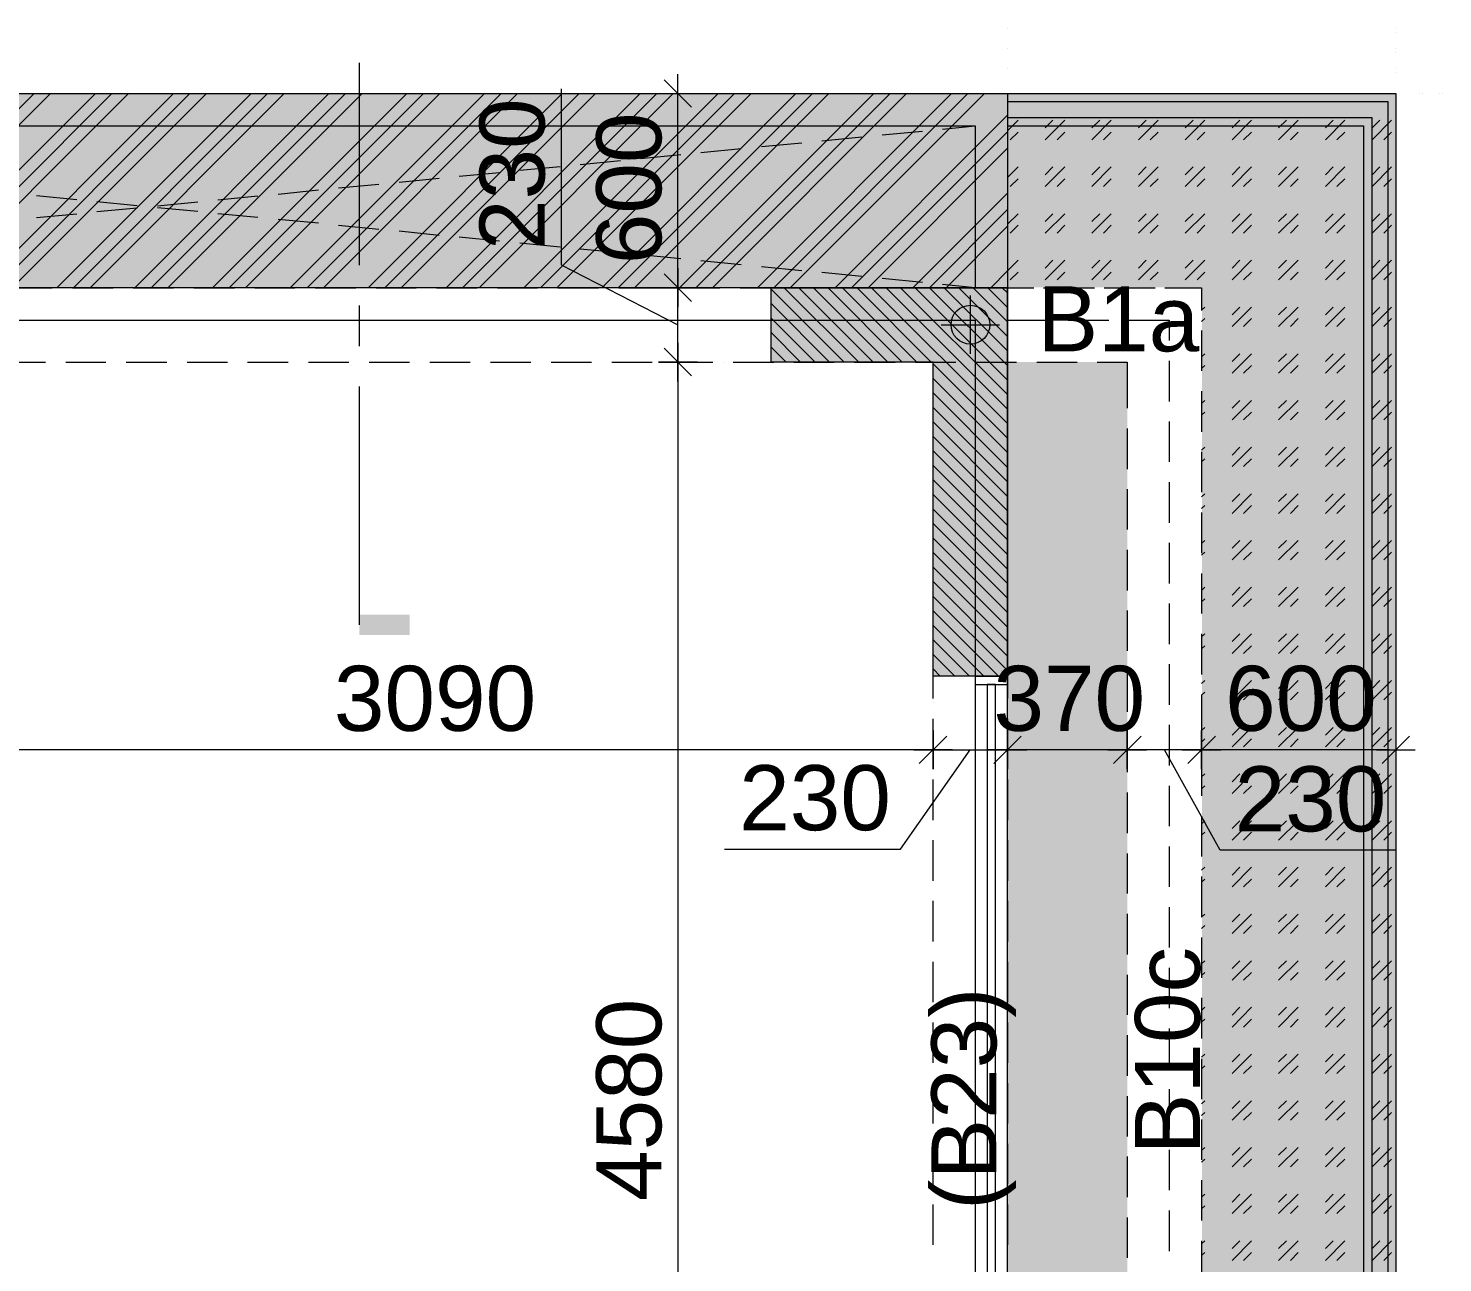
# Model space of a CAD drawing. Header units: millimetres. Extents: x -1303 to 98744, y -1303 to 90097.
# Drawn here: x 70999 to 75368, y 77660 to 81474 of the extents above; entities that cross this region are included whole.
import ezdxf

# ---------------------------------------------------------------- set-up
doc = ezdxf.new("R2010")
doc.units = ezdxf.units.MM
doc.layers.add('PDF_Geometry', color=7, linetype='Continuous')
doc.layers.add('PDF_Text', color=7, linetype='Continuous')
doc.layers.add('PDF_Solid Fills', color=192, linetype='Continuous', true_color=0xc2c0c0c0)
doc.styles.add('PDF ArialMT', font='arial.ttf')

msp = doc.modelspace()

# ---------------------------------------------------------------- hatches: boundary and pattern name
at = {"layer": 'PDF_Solid Fills'}
msp.add_hatch(color=256, dxfattribs=at).paths.add_polyline_path([(73294.27487, 80672.7138), (74024.29631, 80672.7138), (74024.29631, 79472.75), (73794.26737, 79472.75), (73794.26737, 80442.69312), (73294.27487, 80442.69312)])

# ---------------------------------------------------------------- linework, layer by layer
at = {"layer": 'PDF_Geometry', "lineweight": 0}
for points in [[(74023.61861, 81473.56296), (74023.61861, 81473.56296)], [(74023.61861, 81473.56296), (74023.61861, 81473.56296)], [(75223.66506, 81473.56296), (75223.66506, 81473.56296)], [(75223.66506, 81461.7115), (75223.66506, 81461.7115)], [(74023.61861, 81410.93373), (74023.61861, 81410.93373)], [(74023.61861, 81410.93373), (74023.61861, 81410.93373)], [(75223.66506, 81410.93373), (75223.66506, 81410.93373)], [(75223.66506, 81399.09054), (75223.66506, 81399.09054)], [(74023.61861, 81348.31276), (74023.61861, 81348.31276)], [(74023.61861, 81348.31276), (74023.61861, 81348.31276)], [(75223.66506, 81348.31276), (75223.66506, 81348.31276)], [(75223.66506, 81336.46131), (75223.66506, 81336.46131)], [(70365.92452, 80672.11875), (70965.95187, 81272.1461), (71091.20206, 81272.1461)], [(70416.70229, 80672.11875), (71016.72965, 81272.1461)], [(70467.48007, 80672.11875), (71067.50743, 81272.1461)], [(70606.27596, 80672.11875), (71206.29505, 81272.1461)], [(70657.05374, 80672.11875), (71257.07283, 81272.1461)], [(70707.83151, 80672.11875), (71307.8506, 81272.1461)], [(70846.61914, 80672.11875), (71446.64649, 81272.1461)], [(70897.39692, 80672.11875), (71497.42427, 81272.1461)], [(70949.02595, 80672.11875), (71549.04504, 81272.1461)], [(71086.97058, 80672.11875), (71686.98967, 81272.1461)], [(71137.74836, 80672.11875), (71737.76745, 81272.1461)], [(71153.82303, 81272.1461), (71279.08149, 81272.1461)], [(71189.36913, 80672.11875), (71789.39648, 81272.1461)], [(71327.31376, 80672.11875), (71927.34112, 81272.1461)], [(71341.70246, 81272.1461), (71466.10966, 81272.1461)], [(71378.09154, 80672.11875), (71978.11889, 81272.1461)], [(71429.72057, 80672.11875), (72029.73966, 81272.1461)], [(71528.73889, 81272.1461), (71653.98908, 81272.1461)], [(71567.66521, 80672.11875), (72167.69257, 81272.1461)], [(71619.28597, 80672.11875), (72219.31333, 81272.1461)], [(71670.06375, 80672.11875), (72270.09111, 81272.1461)], [(71716.61004, 81272.1461), (71841.01725, 81272.1461)], [(71808.01666, 80672.11875), (72408.03575, 81272.1461)], [(71859.63742, 80672.11875), (72459.66478, 81272.1461)], [(71903.64647, 81272.1461), (72028.89667, 81272.1461)], [(71910.41519, 80672.11875), (72510.44255, 81272.1461)], [(72048.35983, 80672.11875), (72648.38719, 81272.1461)], [(72091.5259, 81272.1461), (72216.77609, 81272.1461)], [(72099.98887, 80672.11875), (72700.00796, 81272.1461)], [(72150.76664, 80672.11875), (72750.78573, 81272.1461)], [(72278.55407, 81272.1461), (72403.80426, 81272.1461)], [(72289.55427, 80672.11875), (72888.73036, 81272.1461)], [(72340.33204, 80672.11875), (72940.3594, 81272.1461)], [(72391.10982, 80672.11875), (72991.13717, 81272.1461)], [(72466.43349, 81272.1461), (72591.68369, 81272.1461)], [(72529.90571, 80672.11875), (73129.9248, 81272.1461)], [(72580.68348, 80672.11875), (73180.70257, 81272.1461)], [(72631.46126, 80672.11875), (73231.48035, 81272.1461)], [(72653.46166, 81272.1461), (72778.71185, 81272.1461)], [(72770.24889, 80672.11875), (73370.27625, 81272.1461)], [(72821.02666, 80672.11875), (73421.05402, 81272.1461)], [(72841.34108, 81272.1461), (72966.59128, 81272.1461)], [(72871.80444, 80672.11875), (73471.8318, 81272.1461)], [(73005.52587, 81272.1461), (73005.52587, 81272.1461)], [(73010.60034, 80672.11875), (73610.62769, 81272.1461)], [(73029.2205, 81272.1461), (73153.62771, 81272.1461)], [(73061.37811, 80672.11875), (73661.40547, 81272.1461)], [(73086.767, 81272.1461), (73086.767, 81272.1461)], [(73112.15589, 80672.11875), (73712.18325, 81272.1461)], [(73149.39623, 81272.1461), (73149.39623, 81272.1461)], [(73212.0172, 81272.1461), (73212.0172, 81272.1461)], [(73216.24868, 81272.1461), (73341.49886, 81272.1461)], [(73250.95178, 80672.11875), (73850.97087, 81272.1461)], [(73294.10958, 81272.1461), (73294.10958, 81272.1461)], [(73301.72956, 80672.11875), (73901.74865, 81272.1461)], [(73352.50733, 80672.11875), (73952.52642, 81272.1461)], [(73404.1281, 81272.1461), (73528.5353, 81272.1461)], [(73591.15626, 81272.1461), (73716.41473, 81272.1461)], [(73779.03569, 81272.1461), (73903.44289, 81272.1461)], [(73966.07212, 81272.1461), (74091.32231, 81272.1461)], [(74023.61861, 81272.1461), (74023.61861, 81272.1461)], [(74023.61861, 81272.1461), (74023.61861, 81272.1461)], [(74153.94328, 81272.1461), (74279.20174, 81272.1461)], [(74340.97971, 81272.1461), (74466.22991, 81272.1461)], [(74528.85914, 81272.1461), (74654.10933, 81272.1461)], [(74716.73029, 81272.1461), (74841.1375, 81272.1461)], [(74903.76672, 81272.1461), (75029.01692, 81272.1461)], [(75091.64615, 81272.1461), (75223.66506, 81272.1461), (75223.66506, 81164.66482)], [(75223.66506, 81272.1461), (75223.66506, 81272.1461)], [(75223.66506, 81272.1461), (75223.66506, 81272.1461)], [(75223.66506, 81272.1461), (75223.66506, 81272.1461)], [(75223.66506, 81272.1461), (75223.66506, 81272.1461)], [(75296.44323, 81272.1461), (75296.44323, 81272.1461)], [(75306.60044, 81272.1461), (75306.60044, 81272.1461)], [(75359.07246, 81272.1461), (75359.07246, 81272.1461)], [(75368.37841, 81272.1461), (75368.37841, 81272.1461)], [(73491.29496, 80672.11875), (74023.61861, 81205.28539)], [(73542.07274, 80672.11875), (74023.61861, 81153.66462)], [(74023.61861, 81157.04485), (74056.61921, 81189.21072)], [(74032.08157, 81129.11873), (74056.61921, 81152.81337)], [(74140.40585, 81129.11873), (74200.48957, 81189.21072)], [(74140.40585, 81165.50781), (74164.10049, 81189.21072)], [(74176.79493, 81129.11873), (74200.48957, 81152.81337)], [(74284.27621, 81129.11873), (74344.35994, 81189.21072)], [(74284.27621, 81165.50781), (74308.82211, 81189.21072)], [(74320.6653, 81129.11873), (74344.35994, 81152.81337)], [(74428.98956, 81129.11873), (74489.08156, 81189.21072)], [(74428.98956, 81165.50781), (74452.69248, 81189.21072)], [(74464.53566, 81129.11873), (74489.08156, 81152.81337)], [(74572.85993, 81129.11873), (74632.95192, 81189.21072)], [(74572.85993, 81165.50781), (74597.40583, 81189.21072)], [(74609.25728, 81129.11873), (74632.95192, 81152.81337)], [(74717.58155, 81129.11873), (74777.66528, 81189.21072)], [(74717.58155, 81165.50781), (74741.27619, 81189.21072)], [(74753.12765, 81129.11873), (74777.66528, 81152.81337)], [(74861.45191, 81129.11873), (74921.53565, 81189.21072)], [(74861.45191, 81165.50781), (74885.98954, 81189.21072)], [(74897.841, 81129.11873), (74921.53565, 81152.81337)], [(75006.16527, 81129.11873), (75066.25727, 81189.21072)], [(75006.16527, 81165.50781), (75029.85991, 81189.21072)], [(75041.71136, 81129.11873), (75066.25727, 81152.81337)], [(75150.03564, 81129.11873), (75210.12763, 81189.21072)], [(75150.03564, 81165.50781), (75174.58153, 81189.21072)], [(75186.42472, 81129.11873), (75210.12763, 81152.81337)], [(73592.85051, 80672.11875), (74023.61861, 81102.88685)], [(75223.66506, 81102.03559), (75223.66506, 80977.63666)], [(74023.61861, 81012.3315), (74056.61921, 81045.34036)], [(74140.40585, 80985.24837), (74200.48957, 81045.34036)], [(74140.40585, 81020.79446), (74164.10049, 81045.34036)], [(74284.27621, 80985.24837), (74344.35994, 81045.34036)], [(74284.27621, 81020.79446), (74308.82211, 81045.34036)], [(74428.98956, 80985.24837), (74489.08156, 81045.34036)], [(74428.98956, 81020.79446), (74452.69248, 81045.34036)], [(74572.85993, 80985.24837), (74632.95192, 81045.34036)], [(74572.85993, 81020.79446), (74597.40583, 81045.34036)], [(74717.58155, 80985.24837), (74777.66528, 81045.34036)], [(74717.58155, 81020.79446), (74741.27619, 81045.34036)], [(74861.45191, 80985.24837), (74921.53565, 81045.34036)], [(74861.45191, 81020.79446), (74885.98954, 81045.34036)], [(75006.16527, 80985.24837), (75066.25727, 81045.34036)], [(75006.16527, 81020.79446), (75029.85991, 81045.34036)], [(75150.03564, 80985.24837), (75210.12763, 81045.34036)], [(75150.03564, 81020.79446), (75174.58153, 81045.34036)], [(74032.08157, 80985.24837), (74056.61921, 81008.943)], [(74176.79493, 80985.24837), (74200.48957, 81008.943)], [(74320.6653, 80985.24837), (74344.35994, 81008.943)], [(74464.53566, 80985.24837), (74489.08156, 81008.943)], [(74609.25728, 80985.24837), (74632.95192, 81008.943)], [(74753.12765, 80985.24837), (74777.66528, 81008.943)], [(74897.841, 80985.24837), (74921.53565, 81008.943)], [(75041.71136, 80985.24837), (75066.25727, 81008.943)], [(75186.42472, 80985.24837), (75210.12763, 81008.943)], [(73731.6464, 80672.11875), (74023.61861, 80964.09096)], [(73782.42418, 80672.11875), (74023.61861, 80913.31318)], [(74023.61861, 80868.46113), (74056.61921, 80900.61874)], [(74140.40585, 80840.535), (74200.48957, 80900.61874)], [(74140.40585, 80876.92409), (74164.10049, 80900.61874)], [(74284.27621, 80840.535), (74344.35994, 80900.61874)], [(74284.27621, 80876.92409), (74308.82211, 80900.61874)], [(74428.98956, 80840.535), (74489.08156, 80900.61874)], [(74428.98956, 80876.92409), (74452.69248, 80900.61874)], [(74572.85993, 80840.535), (74632.95192, 80900.61874)], [(74572.85993, 80876.92409), (74597.40583, 80900.61874)], [(74717.58155, 80840.535), (74777.66528, 80900.61874)], [(74717.58155, 80876.92409), (74741.27619, 80900.61874)], [(74861.45191, 80840.535), (74921.53565, 80900.61874)], [(74861.45191, 80876.92409), (74885.98954, 80900.61874)], [(75006.16527, 80840.535), (75066.25727, 80900.61874)], [(75006.16527, 80876.92409), (75029.85991, 80900.61874)], [(75150.03564, 80840.535), (75210.12763, 80900.61874)], [(75150.03564, 80876.92409), (75174.58153, 80900.61874)], [(75223.66506, 80915.00743), (75223.66506, 80789.75723)], [(73834.04495, 80672.11875), (74023.61861, 80862.53541)], [(74032.08157, 80840.535), (74056.61921, 80865.07264)], [(74176.79493, 80840.535), (74200.48957, 80865.07264)], [(74320.6653, 80840.535), (74344.35994, 80865.07264)], [(74464.53566, 80840.535), (74489.08156, 80865.07264)], [(74609.25728, 80840.535), (74632.95192, 80865.07264)], [(74753.12765, 80840.535), (74777.66528, 80865.07264)], [(74897.841, 80840.535), (74921.53565, 80865.07264)], [(75041.71136, 80840.535), (75066.25727, 80865.07264)], [(75186.42472, 80840.535), (75210.12763, 80865.07264)], [(73971.98958, 80672.11875), (74023.61861, 80723.74778), (74056.61921, 80756.74837)], [(74140.40585, 80696.66464), (74200.48957, 80756.74837)], [(74140.40585, 80732.21074), (74164.10049, 80756.74837)], [(74284.27621, 80696.66464), (74344.35994, 80756.74837)], [(74284.27621, 80732.21074), (74308.82211, 80756.74837)], [(74428.98956, 80696.66464), (74489.08156, 80756.74837)], [(74428.98956, 80732.21074), (74452.69248, 80756.74837)], [(74572.85993, 80696.66464), (74632.95192, 80756.74837)], [(74572.85993, 80732.21074), (74597.40583, 80756.74837)], [(74717.58155, 80696.66464), (74777.66528, 80756.74837)], [(74717.58155, 80732.21074), (74741.27619, 80756.74837)], [(74861.45191, 80696.66464), (74921.53565, 80756.74837)], [(74861.45191, 80732.21074), (74885.98954, 80756.74837)], [(75006.16527, 80696.66464), (75066.25727, 80756.74837)], [(75006.16527, 80732.21074), (75029.85991, 80756.74837)], [(75150.03564, 80696.66464), (75210.12763, 80756.74837)], [(75150.03564, 80732.21074), (75174.58153, 80756.74837)], [(74032.08157, 80696.66464), (74056.61921, 80720.35929)], [(74176.79493, 80696.66464), (74200.48957, 80720.35929)], [(74320.6653, 80696.66464), (74344.35994, 80720.35929)], [(74464.53566, 80696.66464), (74489.08156, 80720.35929)], [(74609.25728, 80696.66464), (74632.95192, 80720.35929)], [(74753.12765, 80696.66464), (74777.66528, 80720.35929)], [(74897.841, 80696.66464), (74921.53565, 80720.35929)], [(75041.71136, 80696.66464), (75066.25727, 80720.35929)], [(75186.42472, 80696.66464), (75210.12763, 80720.35929)], [(75223.66506, 80727.12801), (75223.66506, 80601.87781)], [(73005.52587, 80672.11875), (73005.52587, 80672.11875)], [(73005.52587, 80672.11875), (73005.52587, 80672.11875)], [(73086.767, 80672.11875), (73086.767, 80672.11875)], [(73086.767, 80672.11875), (73086.767, 80672.11875)], [(73149.39623, 80672.11875), (73149.39623, 80672.11875)], [(73149.39623, 80672.11875), (73149.39623, 80672.11875)], [(73212.0172, 80672.11875), (73212.0172, 80672.11875)], [(73212.0172, 80672.11875), (73212.0172, 80672.11875)], [(73294.10958, 80672.11875), (73294.10958, 80672.11875)], [(73294.10958, 80672.11875), (73294.10958, 80672.11875)], [(73294.10958, 80667.88727), (73519.22108, 80441.92451)], [(73333.88716, 80672.11875), (73564.0814, 80441.92451)], [(73378.73921, 80672.11875), (73608.93344, 80441.92451)], [(73424.44252, 80672.11875), (73653.78549, 80441.92451)], [(73469.29456, 80672.11875), (73698.63755, 80441.92451)], [(73514.14661, 80672.11875), (73743.48959, 80441.92451)], [(73558.99866, 80672.11875), (73788.34991, 80441.92451)], [(73603.85071, 80672.11875), (74023.61861, 80252.3591)], [(73648.71103, 80672.11875), (74023.61861, 80297.21115)], [(73693.56307, 80672.11875), (74023.61861, 80342.06321)], [(73738.41512, 80672.11875), (74023.61861, 80386.91525)], [(73783.26717, 80672.11875), (74023.61861, 80431.77557)], [(73828.11922, 80672.11875), (74023.61861, 80476.62761)], [(73872.97954, 80672.11875), (74023.61861, 80521.47966)], [(73917.83158, 80672.11875), (74023.61861, 80566.33172)], [(73962.68363, 80672.11875), (74023.61861, 80611.18376)], [(74007.53568, 80672.11875), (74023.61861, 80656.04408)], [(74022.76736, 80672.11875), (74022.76736, 80672.11875)], [(73294.10958, 80623.03522), (73474.36904, 80441.92451)], [(74623.6377, 80602.7208), (74632.95192, 80612.03501)], [(74717.58155, 80551.94302), (74777.66528, 80612.03501)], [(74717.58155, 80588.34038), (74741.27619, 80612.03501)], [(74861.45191, 80551.94302), (74921.53565, 80612.03501)], [(74861.45191, 80588.34038), (74885.98954, 80612.03501)], [(75006.16527, 80551.94302), (75066.25727, 80612.03501)], [(75006.16527, 80588.34038), (75029.85991, 80612.03501)], [(75150.03564, 80551.94302), (75210.12763, 80612.03501)], [(75150.03564, 80588.34038), (75174.58153, 80612.03501)], [(73294.10958, 80578.18316), (73429.51698, 80441.92451)], [(74623.6377, 80567.18297), (74632.95192, 80576.48892)], [(74753.12765, 80551.94302), (74777.66528, 80576.48892)], [(74897.841, 80551.94302), (74921.53565, 80576.48892)], [(75041.71136, 80551.94302), (75066.25727, 80576.48892)], [(75186.42472, 80551.94302), (75210.12763, 80576.48892)], [(75223.66506, 80540.09983), (75223.66506, 80414.84964)], [(73294.10958, 80533.33112), (73384.66493, 80441.92451)], [(73294.10958, 80488.4708), (73339.81289, 80441.92451)], [(74623.6377, 80458.85043), (74632.95192, 80468.16465)], [(74717.58155, 80408.07266), (74777.66528, 80468.16465)], [(74717.58155, 80443.61876), (74741.27619, 80468.16465)], [(74861.45191, 80408.07266), (74921.53565, 80468.16465)], [(74861.45191, 80443.61876), (74885.98954, 80468.16465)], [(75006.16527, 80408.07266), (75066.25727, 80468.16465)], [(75006.16527, 80443.61876), (75029.85991, 80468.16465)], [(75150.03564, 80408.07266), (75210.12763, 80468.16465)], [(75150.03564, 80443.61876), (75174.58153, 80468.16465)], [(73005.52587, 80441.92451), (73005.52587, 80441.92451)], [(73005.52587, 80441.92451), (73005.52587, 80441.92451)], [(73086.767, 80441.92451), (73086.767, 80441.92451)], [(73086.767, 80441.92451), (73086.767, 80441.92451)], [(73149.39623, 80441.92451), (73149.39623, 80441.92451)], [(73149.39623, 80441.92451), (73149.39623, 80441.92451)], [(73212.0172, 80441.92451), (73212.0172, 80441.92451)], [(73212.0172, 80441.92451), (73212.0172, 80441.92451)], [(73294.10958, 80443.61876), (73294.10958, 80443.61876)], [(73294.10958, 80441.92451), (73294.10958, 80441.92451)], [(73294.10958, 80441.92451), (73294.10958, 80441.92451)], [(73794.26737, 80436.85004), (74023.61861, 80207.50706)], [(74623.6377, 80422.46135), (74632.95192, 80431.77557)], [(74753.12765, 80408.07266), (74777.66528, 80431.77557)], [(74897.841, 80408.07266), (74921.53565, 80431.77557)], [(75041.71136, 80408.07266), (75066.25727, 80431.77557)], [(75186.42472, 80408.07266), (75210.12763, 80431.77557)], [(73794.26737, 80391.99799), (74023.61861, 80162.64674)], [(73794.26737, 80347.14594), (74023.61861, 80116.9517)], [(74623.6377, 80314.13708), (74632.95192, 80323.44303)], [(74717.58155, 80263.3593), (74777.66528, 80323.44303)], [(74717.58155, 80299.74839), (74741.27619, 80323.44303)], [(74861.45191, 80263.3593), (74921.53565, 80323.44303)], [(74861.45191, 80299.74839), (74885.98954, 80323.44303)], [(75006.16527, 80263.3593), (75066.25727, 80323.44303)], [(75006.16527, 80299.74839), (75029.85991, 80323.44303)], [(75150.03564, 80263.3593), (75210.12763, 80323.44303)], [(75150.03564, 80299.74839), (75174.58153, 80323.44303)], [(75223.66506, 80352.22041), (75223.66506, 80226.97021)], [(73794.26737, 80302.28562), (74023.61861, 80072.09966)], [(74623.6377, 80278.59099), (74632.95192, 80287.9052)], [(74753.12765, 80263.3593), (74777.66528, 80287.9052)], [(74897.841, 80263.3593), (74921.53565, 80287.9052)], [(75041.71136, 80263.3593), (75066.25727, 80287.9052)], [(75186.42472, 80263.3593), (75210.12763, 80287.9052)], [(73794.26737, 80257.43358), (74023.61861, 80027.23934)], [(73794.26737, 80212.58153), (74023.61861, 79982.38729)], [(73794.26737, 80167.72948), (74023.61861, 79937.53524)], [(74623.6377, 80170.26671), (74632.95192, 80179.57266)], [(74623.6377, 80133.87763), (74632.95192, 80143.18358)], [(74717.58155, 80119.48894), (74777.66528, 80179.57266)], [(74717.58155, 80155.03503), (74741.27619, 80179.57266)], [(74753.12765, 80119.48894), (74777.66528, 80143.18358)], [(74861.45191, 80119.48894), (74921.53565, 80179.57266)], [(74861.45191, 80155.03503), (74885.98954, 80179.57266)], [(74897.841, 80119.48894), (74921.53565, 80143.18358)], [(75006.16527, 80119.48894), (75066.25727, 80179.57266)], [(75006.16527, 80155.03503), (75029.85991, 80179.57266)], [(75041.71136, 80119.48894), (75066.25727, 80143.18358)], [(75150.03564, 80119.48894), (75210.12763, 80179.57266)], [(75150.03564, 80155.03503), (75174.58153, 80179.57266)], [(75186.42472, 80119.48894), (75210.12763, 80143.18358)], [(75223.66506, 80165.19225), (75223.66506, 80039.93378)], [(73794.26737, 80122.87743), (74023.61861, 79892.68319)], [(73794.26737, 80078.01711), (74023.61861, 79847.83115)], [(73794.26737, 80033.16507), (74023.61861, 79802.97083)], [(74623.6377, 80025.55336), (74632.95192, 80034.85931)], [(74717.58155, 79974.77559), (74777.66528, 80034.85931)], [(74717.58155, 80011.16467), (74741.27619, 80034.85931)], [(74861.45191, 79974.77559), (74921.53565, 80034.85931)], [(74861.45191, 80011.16467), (74885.98954, 80034.85931)], [(75006.16527, 79974.77559), (75066.25727, 80034.85931)], [(75006.16527, 80011.16467), (75029.85991, 80034.85931)], [(75150.03564, 79974.77559), (75210.12763, 80034.85931)], [(75150.03564, 80011.16467), (75174.58153, 80034.85931)], [(73794.26737, 79988.31302), (74023.61861, 79758.11878)], [(74623.6377, 79990.00726), (74632.95192, 79999.31322)], [(74753.12765, 79974.77559), (74777.66528, 79999.31322)], [(74897.841, 79974.77559), (74921.53565, 79999.31322)], [(75041.71136, 79974.77559), (75066.25727, 79999.31322)], [(75186.42472, 79974.77559), (75210.12763, 79999.31322)], [(75223.66506, 79977.31282), (75223.66506, 79852.06263)], [(73794.26737, 79943.46097), (74023.61861, 79713.26673)], [(73794.26737, 79898.60892), (74023.61861, 79668.41468)], [(74623.6377, 79881.683), (74632.95192, 79890.98895)], [(74717.58155, 79830.90522), (74777.66528, 79890.98895)], [(74717.58155, 79867.2943), (74741.27619, 79890.98895)], [(74861.45191, 79830.90522), (74921.53565, 79890.98895)], [(74861.45191, 79867.2943), (74885.98954, 79890.98895)], [(75006.16527, 79830.90522), (75066.25727, 79890.98895)], [(75006.16527, 79867.2943), (75029.85991, 79890.98895)], [(75150.03564, 79830.90522), (75210.12763, 79890.98895)], [(75150.03564, 79867.2943), (75174.58153, 79890.98895)], [(73794.26737, 79853.7486), (74023.61861, 79623.56264)], [(74623.6377, 79845.28564), (74632.95192, 79854.59986)], [(74753.12765, 79830.90522), (74777.66528, 79854.59986)], [(74897.841, 79830.90522), (74921.53565, 79854.59986)], [(75041.71136, 79830.90522), (75066.25727, 79854.59986)], [(75186.42472, 79830.90522), (75210.12763, 79854.59986)], [(73794.26737, 79808.89656), (74023.61861, 79578.70232)], [(73794.26737, 79764.04451), (74023.61861, 79533.85028)], [(75223.66506, 79789.4334), (75223.66506, 79665.0262)], [(73794.26737, 79718.3412), (74023.61861, 79488.99822)], [(74623.6377, 79736.96138), (74632.95192, 79747.11858)], [(74623.6377, 79701.41528), (74632.95192, 79710.72949)], [(74717.58155, 79687.03486), (74777.66528, 79747.11858)], [(74717.58155, 79722.57268), (74741.27619, 79747.11858)], [(74753.12765, 79687.03486), (74777.66528, 79710.72949)], [(74861.45191, 79687.03486), (74921.53565, 79747.11858)], [(74861.45191, 79722.57268), (74885.98954, 79747.11858)], [(74897.841, 79687.03486), (74921.53565, 79710.72949)], [(75006.16527, 79687.03486), (75066.25727, 79747.11858)], [(75006.16527, 79722.57268), (75029.85991, 79747.11858)], [(75041.71136, 79687.03486), (75066.25727, 79710.72949)], [(75150.03564, 79687.03486), (75210.12763, 79747.11858)], [(75150.03564, 79722.57268), (75174.58153, 79747.11858)], [(75186.42472, 79687.03486), (75210.12763, 79710.72949)], [(73794.26737, 79673.48916), (73995.69249, 79472.0723)], [(73794.26737, 79628.63711), (73950.83217, 79472.0723)], [(73794.26737, 79583.78506), (73905.98013, 79472.0723)], [(74623.6377, 79593.09101), (74632.95192, 79602.40523)], [(74717.58155, 79542.31324), (74777.66528, 79602.40523)], [(74717.58155, 79578.70232), (74741.27619, 79602.40523)], [(74861.45191, 79542.31324), (74921.53565, 79602.40523)], [(74861.45191, 79578.70232), (74885.98954, 79602.40523)], [(75006.16527, 79542.31324), (75066.25727, 79602.40523)], [(75006.16527, 79578.70232), (75029.85991, 79602.40523)], [(75150.03564, 79542.31324), (75210.12763, 79602.40523)], [(75150.03564, 79578.70232), (75174.58153, 79602.40523)], [(75223.66506, 79602.40523), (75223.66506, 79477.14677)], [(73794.26737, 79538.93301), (73861.12808, 79472.0723)], [(74623.6377, 79556.70192), (74632.95192, 79566.00787)], [(74753.12765, 79542.31324), (74777.66528, 79566.00787)], [(74897.841, 79542.31324), (74921.53565, 79566.00787)], [(75041.71136, 79542.31324), (75066.25727, 79566.00787)], [(75186.42472, 79542.31324), (75210.12763, 79566.00787)], [(73794.26737, 79494.07269), (73815.42477, 79472.0723)], [(73794.26737, 79472.0723), (73794.26737, 79472.0723)], [(73794.26737, 79472.0723), (73794.26737, 79472.0723)], [(74023.61861, 79472.0723), (74023.61861, 79472.0723)], [(74023.61861, 79472.0723), (74023.61861, 79472.0723)], [(74623.6377, 79472.0723), (74623.6377, 79472.0723)], [(74623.6377, 79472.0723), (74623.6377, 79472.0723)], [(74623.6377, 79449.22065), (74632.95192, 79458.53487)], [(74717.58155, 79398.44287), (74777.66528, 79458.53487)], [(74717.58155, 79433.98897), (74741.27619, 79458.53487)], [(74861.45191, 79398.44287), (74921.53565, 79458.53487)], [(74861.45191, 79433.98897), (74885.98954, 79458.53487)], [(75006.16527, 79398.44287), (75066.25727, 79458.53487)], [(75006.16527, 79433.98897), (75029.85991, 79458.53487)], [(75150.03564, 79398.44287), (75210.12763, 79458.53487)], [(75150.03564, 79433.98897), (75174.58153, 79458.53487)], [(75223.66506, 79472.0723), (75223.66506, 79472.0723)], [(74623.6377, 79412.83156), (74632.95192, 79422.13751)], [(74753.12765, 79398.44287), (74777.66528, 79422.13751)], [(74897.841, 79398.44287), (74921.53565, 79422.13751)], [(75041.71136, 79398.44287), (75066.25727, 79422.13751)], [(75186.42472, 79398.44287), (75210.12763, 79422.13751)], [(75223.66506, 79414.5258), (75223.66506, 79290.1186)], [(73794.26737, 79389.97991), (73794.26737, 79389.97991)], [(73794.26737, 79389.97991), (73794.26737, 79389.97991)], [(74023.61861, 79389.97991), (74023.61861, 79389.97991)], [(74023.61861, 79389.97991), (74023.61861, 79389.97991)], [(74623.6377, 79389.97991), (74623.6377, 79389.97991)], [(74623.6377, 79389.97991), (74623.6377, 79389.97991)], [(75223.66506, 79389.97991), (75223.66506, 79389.97991)], [(73794.26737, 79327.35895), (73794.26737, 79327.35895)], [(73794.26737, 79327.35895), (73794.26737, 79327.35895)], [(74023.61861, 79327.35895), (74023.61861, 79327.35895)], [(74023.61861, 79327.35895), (74023.61861, 79327.35895)], [(74623.6377, 79327.35895), (74623.6377, 79327.35895)], [(74623.6377, 79327.35895), (74623.6377, 79327.35895)], [(74623.6377, 79304.50729), (74632.95192, 79313.81325)], [(74717.58155, 79253.72951), (74777.66528, 79313.81325)], [(74717.58155, 79290.1186), (74741.27619, 79313.81325)], [(74861.45191, 79253.72951), (74921.53565, 79313.81325)], [(74861.45191, 79290.1186), (74885.98954, 79313.81325)], [(75006.16527, 79253.72951), (75066.25727, 79313.81325)], [(75006.16527, 79290.1186), (75029.85991, 79313.81325)], [(75150.03564, 79253.72951), (75210.12763, 79313.81325)], [(75150.03564, 79290.1186), (75174.58153, 79313.81325)], [(75223.66506, 79327.35895), (75223.66506, 79327.35895)], [(74623.6377, 79268.11821), (74632.95192, 79278.26715)], [(74753.12765, 79253.72951), (74777.66528, 79278.26715)], [(74897.841, 79253.72951), (74921.53565, 79278.26715)], [(75041.71136, 79253.72951), (75066.25727, 79278.26715)], [(75186.42472, 79253.72951), (75210.12763, 79278.26715)], [(73794.26737, 79244.41529), (73794.26737, 79244.41529)], [(73794.26737, 79244.41529), (73794.26737, 79244.41529)], [(74023.61861, 79244.41529), (74023.61861, 79244.41529)], [(74023.61861, 79244.41529), (74023.61861, 79244.41529)], [(74393.45174, 79244.41529), (74393.45174, 79244.41529)], [(74393.45174, 79244.41529), (74393.45174, 79244.41529)], [(74623.6377, 79244.41529), (74623.6377, 79244.41529)], [(74623.6377, 79244.41529), (74623.6377, 79244.41529)], [(75223.66506, 79244.41529), (75223.66506, 79244.41529)], [(75223.66506, 79227.48937), (75223.66506, 79102.23918)], [(74623.6377, 79160.63692), (74632.95192, 79169.94288)], [(74717.58155, 79109.85915), (74777.66528, 79169.94288)], [(74717.58155, 79145.40525), (74741.27619, 79169.94288)], [(74861.45191, 79109.85915), (74921.53565, 79169.94288)], [(74861.45191, 79145.40525), (74885.98954, 79169.94288)], [(75006.16527, 79109.85915), (75066.25727, 79169.94288)], [(75006.16527, 79145.40525), (75029.85991, 79169.94288)], [(75150.03564, 79109.85915), (75210.12763, 79169.94288)], [(75150.03564, 79145.40525), (75174.58153, 79169.94288)], [(74623.6377, 79124.24784), (74632.95192, 79133.55379)], [(74753.12765, 79109.85915), (74777.66528, 79133.55379)], [(74897.841, 79109.85915), (74921.53565, 79133.55379)], [(75041.71136, 79109.85915), (75066.25727, 79133.55379)], [(75186.42472, 79109.85915), (75210.12763, 79133.55379)], [(74623.6377, 79015.9153), (74632.95192, 79025.22952)], [(74717.58155, 78965.13753), (74777.66528, 79025.22952)], [(74717.58155, 79001.53489), (74741.27619, 79025.22952)], [(74861.45191, 78965.13753), (74921.53565, 79025.22952)], [(74861.45191, 79001.53489), (74885.98954, 79025.22952)], [(75006.16527, 78965.13753), (75066.25727, 79025.22952)], [(75006.16527, 79001.53489), (75029.85991, 79025.22952)], [(75150.03564, 78965.13753), (75210.12763, 79025.22952)], [(75150.03564, 79001.53489), (75174.58153, 79025.22952)], [(75223.66506, 79039.61822), (75223.66506, 78915.21101)], [(74623.6377, 78980.37748), (74632.95192, 78989.68343)], [(74753.12765, 78965.13753), (74777.66528, 78989.68343)], [(74897.841, 78965.13753), (74921.53565, 78989.68343)], [(75041.71136, 78965.13753), (75066.25727, 78989.68343)], [(75186.42472, 78965.13753), (75210.12763, 78989.68343)], [(74623.6377, 78872.04494), (74632.95192, 78881.35916)], [(74717.58155, 78821.26716), (74777.66528, 78881.35916)], [(74717.58155, 78856.81327), (74741.27619, 78881.35916)], [(74861.45191, 78821.26716), (74921.53565, 78881.35916)], [(74861.45191, 78856.81327), (74885.98954, 78881.35916)], [(75006.16527, 78821.26716), (75066.25727, 78881.35916)], [(75006.16527, 78856.81327), (75029.85991, 78881.35916)], [(75150.03564, 78821.26716), (75210.12763, 78881.35916)], [(75150.03564, 78856.81327), (75174.58153, 78881.35916)], [(74623.6377, 78835.65586), (74632.95192, 78844.97008)], [(74753.12765, 78821.26716), (74777.66528, 78844.97008)], [(74897.841, 78821.26716), (74921.53565, 78844.97008)], [(75041.71136, 78821.26716), (75066.25727, 78844.97008)], [(75186.42472, 78821.26716), (75210.12763, 78844.97008)], [(75223.66506, 78852.58178), (75223.66506, 78727.33159)], [(74623.6377, 78727.33159), (74632.95192, 78736.63754)], [(74623.6377, 78691.78549), (74632.95192, 78701.09971)], [(74717.58155, 78676.55381), (74777.66528, 78736.63754)], [(74717.58155, 78712.9429), (74741.27619, 78736.63754)], [(74753.12765, 78676.55381), (74777.66528, 78701.09971)], [(74861.45191, 78676.55381), (74921.53565, 78736.63754)], [(74861.45191, 78712.9429), (74885.98954, 78736.63754)], [(74897.841, 78676.55381), (74921.53565, 78701.09971)], [(75006.16527, 78676.55381), (75066.25727, 78736.63754)], [(75006.16527, 78712.9429), (75029.85991, 78736.63754)], [(75041.71136, 78676.55381), (75066.25727, 78701.09971)], [(75150.03564, 78676.55381), (75210.12763, 78736.63754)], [(75150.03564, 78712.9429), (75174.58153, 78736.63754)], [(75186.42472, 78676.55381), (75210.12763, 78701.09971)], [(75223.66506, 78664.70236), (75223.66506, 78539.45217)], [(74623.6377, 78583.46122), (74632.95192, 78592.76717)], [(74717.58155, 78532.68345), (74777.66528, 78592.76717)], [(74717.58155, 78569.07254), (74741.27619, 78592.76717)], [(74861.45191, 78532.68345), (74921.53565, 78592.76717)], [(74861.45191, 78569.07254), (74885.98954, 78592.76717)], [(75006.16527, 78532.68345), (75066.25727, 78592.76717)], [(75006.16527, 78569.07254), (75029.85991, 78592.76717)], [(75150.03564, 78532.68345), (75210.12763, 78592.76717)], [(75150.03564, 78569.07254), (75174.58153, 78592.76717)], [(74623.6377, 78547.07213), (74632.95192, 78556.37809)], [(74753.12765, 78532.68345), (74777.66528, 78556.37809)], [(74897.841, 78532.68345), (74921.53565, 78556.37809)], [(75041.71136, 78532.68345), (75066.25727, 78556.37809)], [(75186.42472, 78532.68345), (75210.12763, 78556.37809)], [(74623.6377, 78438.74787), (74632.95192, 78448.89681)], [(74717.58155, 78387.9701), (74777.66528, 78448.89681)], [(74717.58155, 78424.35918), (74741.27619, 78448.89681)], [(74861.45191, 78387.9701), (74921.53565, 78448.89681)], [(74861.45191, 78424.35918), (74885.98954, 78448.89681)], [(75006.16527, 78387.9701), (75066.25727, 78448.89681)], [(75006.16527, 78424.35918), (75029.85991, 78448.89681)], [(75150.03564, 78387.9701), (75210.12763, 78448.89681)], [(75150.03564, 78424.35918), (75174.58153, 78448.89681)], [(75223.66506, 78477.67419), (75223.66506, 78352.42399)], [(74623.6377, 78403.20177), (74632.95192, 78412.50773)], [(74753.12765, 78387.9701), (74777.66528, 78412.50773)], [(74897.841, 78387.9701), (74921.53565, 78412.50773)], [(75041.71136, 78387.9701), (75066.25727, 78412.50773)], [(75186.42472, 78387.9701), (75210.12763, 78412.50773)], [(74623.6377, 78294.87751), (74632.95192, 78304.18346)], [(74623.6377, 78258.48015), (74632.95192, 78267.79437)], [(74717.58155, 78244.09973), (74777.66528, 78304.18346)], [(74717.58155, 78280.48881), (74741.27619, 78304.18346)], [(74753.12765, 78244.09973), (74777.66528, 78267.79437)], [(74861.45191, 78244.09973), (74921.53565, 78304.18346)], [(74861.45191, 78280.48881), (74885.98954, 78304.18346)], [(74897.841, 78244.09973), (74921.53565, 78267.79437)], [(75006.16527, 78244.09973), (75066.25727, 78304.18346)], [(75006.16527, 78280.48881), (75029.85991, 78304.18346)], [(75041.71136, 78244.09973), (75066.25727, 78267.79437)], [(75150.03564, 78244.09973), (75210.12763, 78304.18346)], [(75150.03564, 78280.48881), (75174.58153, 78304.18346)], [(75186.42472, 78244.09973), (75210.12763, 78267.79437)], [(75223.66506, 78289.79477), (75223.66506, 78164.54457)], [(74623.6377, 78151.00714), (74632.95192, 78160.31309)], [(74717.58155, 78100.22937), (74777.66528, 78160.31309)], [(74717.58155, 78135.76719), (74741.27619, 78160.31309)], [(74861.45191, 78100.22937), (74921.53565, 78160.31309)], [(74861.45191, 78135.76719), (74885.98954, 78160.31309)], [(75006.16527, 78100.22937), (75066.25727, 78160.31309)], [(75006.16527, 78135.76719), (75029.85991, 78160.31309)], [(75150.03564, 78100.22937), (75210.12763, 78160.31309)], [(75150.03564, 78135.76719), (75174.58153, 78160.31309)], [(74623.6377, 78114.60978), (74632.95192, 78123.924)], [(74753.12765, 78100.22937), (74777.66528, 78123.924)], [(74897.841, 78100.22937), (74921.53565, 78123.924)], [(75041.71136, 78100.22937), (75066.25727, 78123.924)], [(75186.42472, 78100.22937), (75210.12763, 78123.924)], [(75223.66506, 78101.91534), (75223.66506, 77977.51641)], [(74623.6377, 78006.28552), (74632.95192, 78015.59974)], [(74717.58155, 77955.50775), (74777.66528, 78015.59974)], [(74717.58155, 77991.89683), (74741.27619, 78015.59974)], [(74861.45191, 77955.50775), (74921.53565, 78015.59974)], [(74861.45191, 77991.89683), (74885.98954, 78015.59974)], [(75006.16527, 77955.50775), (75066.25727, 78015.59974)], [(75006.16527, 77991.89683), (75029.85991, 78015.59974)], [(75150.03564, 77955.50775), (75210.12763, 78015.59974)], [(75150.03564, 77991.89683), (75174.58153, 78015.59974)], [(74623.6377, 77969.89643), (74632.95192, 77980.05364)], [(74753.12765, 77955.50775), (74777.66528, 77980.05364)], [(74897.841, 77955.50775), (74921.53565, 77980.05364)], [(75041.71136, 77955.50775), (75066.25727, 77980.05364)], [(75186.42472, 77955.50775), (75210.12763, 77980.05364)], [(75223.66506, 77914.88718), (75223.66506, 77789.63698)], [(74623.6377, 77862.41516), (74632.95192, 77871.72938)], [(74717.58155, 77811.63738), (74777.66528, 77871.72938)], [(74717.58155, 77847.18347), (74741.27619, 77871.72938)], [(74861.45191, 77811.63738), (74921.53565, 77871.72938)], [(74861.45191, 77847.18347), (74885.98954, 77871.72938)], [(75006.16527, 77811.63738), (75066.25727, 77871.72938)], [(75006.16527, 77847.18347), (75029.85991, 77871.72938)], [(75150.03564, 77811.63738), (75210.12763, 77871.72938)], [(75150.03564, 77847.18347), (75174.58153, 77871.72938)], [(74623.6377, 77826.02607), (74632.95192, 77835.33202)], [(74753.12765, 77811.63738), (74777.66528, 77835.33202)], [(74897.841, 77811.63738), (74921.53565, 77835.33202)], [(75041.71136, 77811.63738), (75066.25727, 77835.33202)], [(75186.42472, 77811.63738), (75210.12763, 77835.33202)], [(74623.6377, 77717.7018), (74632.95192, 77727.00776)], [(74717.58155, 77666.92402), (74777.66528, 77727.00776)], [(74717.58155, 77703.31311), (74741.27619, 77727.00776)], [(74861.45191, 77666.92402), (74921.53565, 77727.00776)], [(74861.45191, 77703.31311), (74885.98954, 77727.00776)], [(75006.16527, 77666.92402), (75066.25727, 77727.00776)], [(75006.16527, 77703.31311), (75029.85991, 77727.00776)], [(75150.03564, 77666.92402), (75210.12763, 77727.00776)], [(75150.03564, 77703.31311), (75174.58153, 77727.00776)], [(75223.66506, 77727.00776), (75223.66506, 77602.60055)], [(74623.6377, 77682.1557), (74632.95192, 77691.46165)], [(74753.12765, 77666.92402), (74777.66528, 77691.46165)], [(74897.841, 77666.92402), (74921.53565, 77691.46165)], [(75041.71136, 77666.92402), (75066.25727, 77691.46165)], [(75186.42472, 77666.92402), (75210.12763, 77691.46165)]]:
    msp.add_lwpolyline(points, dxfattribs=at)
at = {"layer": 'PDF_Geometry', "color": 1, "lineweight": 0}
for points in [[(72021.2767, 81366.93294), (72021.2767, 80741.51669)], [(72021.2767, 80617.10949), (72021.2767, 80491.85929)], [(72021.2767, 80366.6091), (72021.2767, 79630.33135)]]:
    msp.add_lwpolyline(points, dxfattribs=at)
at = {"layer": 'PDF_Geometry', "color": 122, "lineweight": 0, "true_color": 0x00b88a}
for points in [[(73005.52587, 81212.0541), (73005.52587, 81332.22983)], [(72644.9987, 81286.53479), (72644.9987, 80743.21093), (73005.52587, 80557.02576)], [(73047.84068, 81229.83129), (72963.21105, 81314.46091)], [(72945.43387, 81272.1461), (73065.60959, 81272.1461)], [(73005.52587, 80692.43316), (73005.52587, 81252.68294)], [(73005.52587, 80462.23893), (73005.52587, 80652.65558)], [(73005.52587, 80422.46135), (73005.52587, 75882.0819), (73005.52587, 75902.39631)], [(75181.35025, 79202.10048), (75265.97987, 79286.73011)], [(75223.66506, 79304.50729), (75223.66506, 79184.33157)], [(73773.96121, 79244.41529), (70723.90618, 79244.41529), (70744.22059, 79244.41529)], [(73149.39623, 78937.21141), (73693.56307, 78937.21141), (73908.51736, 79244.41529)], [(73813.7388, 79244.41529), (74004.15546, 79244.41529), (73983.84104, 79244.41529)], [(74393.45174, 79244.41529), (74023.61861, 79244.41529)], [(74604.17455, 79244.41529), (74413.75789, 79244.41529), (74434.0723, 79244.41529)], [(75224.50805, 78933.83118), (74680.34121, 78933.83118), (74508.54472, 79244.41529)], [(75204.2019, 79244.41529), (74643.95212, 79244.41529)], [(75163.58134, 79244.41529), (75283.74879, 79244.41529)]]:
    msp.add_lwpolyline(points, dxfattribs=at)
at = {"layer": 'PDF_Geometry', "color": 9, "lineweight": 0, "true_color": 0xc0c0c0}
for points in [[(70218.66566, 81272.1461), (74023.61861, 81272.1461), (74023.61861, 80672.11875), (74104.85975, 80672.11875)], [(74023.61861, 81272.1461), (75223.66506, 81272.1461), (75223.66506, 65432.01731), (71793.62796, 65432.01731)], [(74023.61861, 81247.60021), (75199.11916, 81247.60021), (75199.11916, 65457.40619), (71793.62796, 65457.40619)], [(74023.61861, 81197.67369), (75149.19264, 81197.67369), (75149.19264, 65507.33684), (71793.62796, 65507.33684)], [(70218.66566, 81172.2848), (73923.75731, 81172.2848), (73923.75731, 80672.11875), (73823.04475, 80682.27595)], [(74023.61861, 81172.2848), (75123.80375, 81172.2848), (75123.80375, 65531.87861), (71793.62796, 65531.87861)], [(73636.85957, 81144.3504), (73761.26677, 81156.20186)], [(73823.04475, 81162.12758), (73923.75731, 81172.2848)], [(73263.64623, 81107.96132), (73388.04516, 81119.81277)], [(73449.8314, 81125.7385), (73574.23034, 81138.43295)], [(72703.39644, 81052.95207), (72827.80365, 81064.80351)], [(72890.42462, 81071.57223), (73014.83182, 81083.42369)], [(73076.60979, 81089.34115), (73201.01699, 81102.03559)], [(72330.17483, 81016.56298), (72454.58204, 81028.41443)], [(72517.21126, 81035.18315), (72641.61847, 81047.02633)], [(71770.77631, 80961.55372), (71895.18351, 80974.24816)], [(71956.96149, 80980.17389), (72081.36869, 80992.01708)], [(72143.98965, 80997.94281), (72268.39686, 81010.63725)], [(71148.74856, 80943.78481), (71024.34136, 80955.628)], [(71334.93374, 80925.16463), (71210.52653, 80937.85908)], [(71397.56297, 80925.16463), (71521.9619, 80937.85908)], [(71583.74815, 80943.78481), (71708.14708, 80955.628)], [(71024.34136, 80888.77555), (71148.74856, 80900.61874)], [(71210.52653, 80907.38745), (71334.93374, 80919.23891)], [(71521.9619, 80907.38745), (71397.56297, 80919.23891)], [(71708.14708, 80888.77555), (71583.74815, 80900.61874)], [(71895.18351, 80870.99837), (71770.77631, 80882.84982)], [(72081.36869, 80852.37819), (71956.96149, 80864.22965)], [(72268.39686, 80833.76629), (72143.98965, 80846.46074)], [(72454.58204, 80815.98911), (72330.17483, 80827.84056)], [(72641.61847, 80797.36894), (72517.21126, 80810.06338)], [(72827.80365, 80779.60002), (72703.39644, 80791.45148)], [(73014.83182, 80760.97986), (72890.42462, 80773.6743)], [(73201.01699, 80743.21093), (73076.60979, 80755.05412)], [(73388.04516, 80724.59077), (73263.64623, 80736.44222)], [(73574.23034, 80706.82185), (73449.8314, 80718.66504)], [(69331.74883, 80572.25744), (69381.68361, 80672.11875), (70051.10066, 80672.11875), (70101.03544, 80572.25744), (73923.75731, 80572.25744), (73923.75731, 79472.0723), (74023.61861, 79472.0723), (74023.61861, 80672.11875), (70101.03544, 80672.11875), (70101.03544, 80572.25744)], [(73761.26677, 80688.20168), (73636.85957, 80700.04487)], [(74167.48898, 80672.11875), (74292.73917, 80672.11875)], [(74355.36841, 80672.11875), (74479.76734, 80672.11875)], [(74542.39657, 80672.11875), (74623.6377, 80672.11875), (74623.6377, 80601.87781)], [(74023.61861, 80572.25744), (74148.86881, 80572.25744)], [(74211.49804, 80572.25744), (74336.74823, 80572.25744)], [(74398.52621, 80572.25744), (74523.7764, 80572.25744), (74523.7764, 80508.78522)], [(74623.6377, 80540.09983), (74623.6377, 80414.84964)], [(74523.7764, 80446.15599), (74523.7764, 80320.9058)], [(74623.6377, 80352.22041), (74623.6377, 80226.97021)], [(74523.7764, 80258.28484), (74523.7764, 80133.87763)], [(74623.6377, 80165.19225), (74623.6377, 80039.93378)], [(74523.7764, 80071.2484), (74523.7764, 79945.99821)], [(74623.6377, 79977.31282), (74623.6377, 79852.06263)], [(74523.7764, 79883.36897), (74523.7764, 79758.11878)], [(74623.6377, 79789.4334), (74623.6377, 79665.0262)], [(74523.7764, 79696.34081), (74523.7764, 79571.09061)], [(74623.6377, 79602.40523), (74623.6377, 79477.14677)], [(74523.7764, 79508.46139), (74523.7764, 79383.21119)], [(74623.6377, 79414.5258), (74623.6377, 79290.1186)], [(74523.7764, 79321.43321), (74523.7764, 79196.18303)], [(74623.6377, 79227.48937), (74623.6377, 79102.23918)], [(74523.7764, 79133.55379), (74523.7764, 79008.3036)], [(74623.6377, 79039.61822), (74623.6377, 78915.21101)], [(74523.7764, 78945.67437), (74523.7764, 78821.26716)], [(74623.6377, 78852.58178), (74623.6377, 78727.33159)], [(74523.7764, 78758.6462), (74523.7764, 78633.39601)], [(74623.6377, 78664.70236), (74623.6377, 78539.45217)], [(74523.7764, 78570.76678), (74523.7764, 78446.35958)], [(74623.6377, 78477.67419), (74623.6377, 78352.42399)], [(74523.7764, 78383.73861), (74523.7764, 78258.48015)], [(74623.6377, 78289.79477), (74623.6377, 78164.54457)], [(74523.7764, 78195.85919), (74523.7764, 78071.45198)], [(74623.6377, 78101.91534), (74623.6377, 77977.51641)], [(74523.7764, 78008.82275), (74523.7764, 77883.57256)], [(74623.6377, 77914.88718), (74623.6377, 77789.63698)], [(74523.7764, 77820.9516), (74523.7764, 77695.69313)], [(74623.6377, 77727.00776), (74623.6377, 77602.60055)]]:
    msp.add_lwpolyline(points, dxfattribs=at)
at = {"layer": 'PDF_Geometry', "color": 122, "lineweight": 0, "true_color": 0x00b88a}
for points in [[(73047.84068, 80629.80394), (72963.21105, 80714.43356)], [(73005.52587, 80612.03501), (73005.52587, 80732.21074)], [(72945.43387, 80672.11875), (73065.60959, 80672.11875)], [(73005.52587, 80382.68377), (73005.52587, 80502.0165)], [(73047.84068, 80399.60969), (72963.21105, 80485.09057)], [(72945.43387, 80441.92451), (73065.60959, 80441.92451)], [(73836.58218, 79286.73011), (73751.10956, 79202.10048)], [(73794.26737, 79184.33157), (73794.26737, 79304.50729)], [(74065.93342, 79286.73011), (73981.3038, 79202.10048)], [(74023.61861, 79184.33157), (74023.61861, 79304.50729)], [(74351.13692, 79202.10048), (74436.60954, 79286.73011)], [(74393.45174, 79304.50729), (74393.45174, 79184.33157)], [(74665.95252, 79286.73011), (74581.32289, 79202.10048)], [(74623.6377, 79184.33157), (74623.6377, 79304.50729)], [(73853.5081, 79244.41529), (73734.18364, 79244.41529)], [(74083.70235, 79244.41529), (73963.52662, 79244.41529)], [(74334.211, 79244.41529), (74453.53546, 79244.41529)], [(74683.7297, 79244.41529), (74563.55398, 79244.41529)]]:
    msp.add_lwpolyline(points, close=True, dxfattribs=at)
at = {"layer": 'PDF_Geometry', "color": 157, "lineweight": 0, "true_color": 0x3f5f7f}
for points in [[(70947.3317, 80672.11875), (71072.58189, 80672.11875)], [(71135.21113, 80672.11875), (71260.46131, 80672.11875)], [(71322.23929, 80672.11875), (71447.48949, 80672.11875)], [(71510.11871, 80672.11875), (71635.36891, 80672.11875)], [(71697.99814, 80672.11875), (71822.39707, 80672.11875)], [(71885.02631, 80672.11875), (72010.2765, 80672.11875)], [(72072.90573, 80672.11875), (72197.31294, 80672.11875)], [(72259.9339, 80672.11875), (72385.18409, 80672.11875)], [(72447.81332, 80672.11875), (72572.22052, 80672.11875)], [(72634.84149, 80672.11875), (72760.09995, 80672.11875)], [(72822.72091, 80672.11875), (72947.9711, 80672.11875)], [(73009.75735, 80672.11875), (73135.00754, 80672.11875)], [(73197.6285, 80672.11875), (73322.88696, 80672.11875)], [(73385.50793, 80672.11875), (73509.91513, 80672.11875)], [(73572.54436, 80672.11875), (73697.79455, 80672.11875)], [(73760.41551, 80672.11875), (73884.82272, 80672.11875)], [(73947.45195, 80672.11875), (74072.70214, 80672.11875)], [(74135.33138, 80672.11875), (74259.73031, 80672.11875)], [(74322.35954, 80672.11875), (74447.60974, 80672.11875)], [(74510.23896, 80672.11875), (74623.6377, 80672.11875), (74623.6377, 80601.87781)], [(74623.6377, 80540.09983), (74623.6377, 80414.84964)], [(70926.17429, 80441.92451), (71051.42449, 80441.92451)], [(71114.05372, 80441.92451), (71238.45265, 80441.92451)], [(71301.08189, 80441.92451), (71426.33208, 80441.92451)], [(71488.96131, 80441.92451), (71614.2115, 80441.92451)], [(71675.98948, 80441.92451), (71801.23967, 80441.92451)], [(71863.8689, 80441.92451), (71989.1191, 80441.92451)], [(72051.74832, 80441.92451), (72176.15553, 80441.92451)], [(72238.77649, 80441.92451), (72364.02668, 80441.92451)], [(72426.65591, 80441.92451), (72551.06311, 80441.92451)], [(72613.68408, 80441.92451), (72738.94254, 80441.92451)], [(72801.56351, 80441.92451), (72925.97071, 80441.92451)], [(72988.59994, 80441.92451), (73113.85013, 80441.92451)], [(73176.47109, 80441.92451), (73301.72956, 80441.92451)], [(73363.50753, 80441.92451), (73488.75772, 80441.92451)], [(73551.38696, 80441.92451), (73676.63714, 80441.92451)], [(73739.25811, 80441.92451), (73863.66532, 80441.92451)], [(73926.29454, 80441.92451), (74051.54474, 80441.92451)], [(74114.17397, 80441.92451), (74238.5729, 80441.92451)], [(74301.20214, 80441.92451), (74393.45174, 80441.92451), (74393.45174, 80299.74839)], [(74623.6377, 80352.22041), (74623.6377, 80226.97021)], [(74393.45174, 80237.12743), (74393.45174, 80111.86896)], [(74623.6377, 80165.19225), (74623.6377, 80039.93378)], [(74393.45174, 80050.091), (74393.45174, 79924.8408)], [(74623.6377, 79977.31282), (74623.6377, 79852.06263)], [(74393.45174, 79862.21157), (74393.45174, 79736.96138)], [(74623.6377, 79789.4334), (74623.6377, 79665.0262)], [(74393.45174, 79675.1834), (74393.45174, 79549.9332)], [(74623.6377, 79602.40523), (74623.6377, 79477.14677)], [(73794.26737, 79402.67435), (73794.26737, 79472.0723)], [(74023.61861, 79472.0723), (74023.61861, 79402.67435)], [(74393.45174, 79487.30398), (74393.45174, 79362.05378)], [(74623.6377, 79414.5258), (74623.6377, 79290.1186)], [(73794.26737, 79214.79493), (73794.26737, 79340.05339)], [(74023.61861, 79340.05339), (74023.61861, 79214.79493)], [(74393.45174, 79299.42455), (74393.45174, 79175.02562)], [(74623.6377, 79227.48937), (74623.6377, 79102.23918)], [(73794.26737, 79026.92377), (73794.26737, 79152.17396)], [(74023.61861, 79152.17396), (74023.61861, 79026.92377)], [(74393.45174, 79112.39639), (74393.45174, 78987.14619)], [(74623.6377, 79039.61822), (74623.6377, 78915.21101)], [(73794.26737, 78839.88734), (73794.26737, 78965.13753)], [(74023.61861, 78965.13753), (74023.61861, 78839.88734)], [(74393.45174, 78924.51697), (74393.45174, 78800.10976)], [(74623.6377, 78852.58178), (74623.6377, 78727.33159)], [(73794.26737, 78652.00791), (73794.26737, 78777.26638)], [(74023.61861, 78777.26638), (74023.61861, 78652.00791)], [(74393.45174, 78737.48879), (74393.45174, 78612.2386)], [(74623.6377, 78664.70236), (74623.6377, 78539.45217)], [(73794.26737, 78464.97975), (73794.26737, 78589.38695)], [(74023.61861, 78589.38695), (74023.61861, 78464.97975)], [(74393.45174, 78549.60937), (74393.45174, 78425.20217)], [(74623.6377, 78477.67419), (74623.6377, 78352.42399)], [(73794.26737, 78277.10033), (73794.26737, 78402.35051)], [(74023.61861, 78402.35051), (74023.61861, 78277.10033)], [(74393.45174, 78362.58121), (74393.45174, 78237.32274)], [(74623.6377, 78289.79477), (74623.6377, 78164.54457)], [(73794.26737, 78090.07215), (73794.26737, 78214.47936)], [(74023.61861, 78214.47936), (74023.61861, 78090.07215)], [(74393.45174, 78174.70178), (74393.45174, 78049.45159)], [(74623.6377, 78101.91534), (74623.6377, 77977.51641)], [(73794.26737, 77902.19273), (73794.26737, 78027.44293)], [(74023.61861, 78027.44293), (74023.61861, 77902.19273)], [(74393.45174, 77987.66535), (74393.45174, 77862.41516)], [(74623.6377, 77914.88718), (74623.6377, 77789.63698)], [(73794.26737, 77715.16457), (73794.26737, 77839.5635)], [(74023.61861, 77839.5635), (74023.61861, 77715.16457)], [(74393.45174, 77799.79419), (74393.45174, 77674.53573)], [(74623.6377, 77727.00776), (74623.6377, 77602.60055)]]:
    msp.add_lwpolyline(points, dxfattribs=at)
at = {"layer": 'PDF_Geometry', "color": 5, "lineweight": 0}
msp.add_lwpolyline([(73294.10958, 80672.11875), (74023.61861, 80672.11875), (74023.61861, 79472.0723), (73794.26737, 79472.0723), (73794.26737, 80441.92451), (73294.10958, 80441.92451)], close=True, dxfattribs=at)
msp.add_lwpolyline([(73294.10958, 80672.11875), (74023.61861, 80672.11875), (74023.61861, 79472.0723), (73794.26737, 79472.0723), (73794.26737, 80441.92451), (73294.10958, 80441.92451)], close=True, dxfattribs=at)
at = {"layer": 'PDF_Geometry', "color": 20, "lineweight": 0, "true_color": 0xff4405}
for points in [[(73908.51736, 80647.58112), (73908.51736, 80467.31339)], [(73818.81327, 80557.02576), (73999.07272, 80557.02576)]]:
    msp.add_lwpolyline(points, dxfattribs=at)
at = {"layer": 'PDF_Geometry', "color": 9, "lineweight": 0, "true_color": 0xc0c0c0}
for points in [[(73923.75731, 79445.84042), (74023.62027, 79445.84042), (74023.62027, 79472.07561), (73923.75731, 79472.07561)], [(73923.75731, 76832.47095), (74023.62027, 76832.47095), (74023.62027, 79472.06894), (73923.75731, 79472.06894)], [(73960.98939, 76858.71109), (73987.22457, 76858.71109), (73987.22457, 79445.83887), (73960.98939, 79445.83887)]]:
    msp.add_lwpolyline(points, close=True, dxfattribs=at)
at = {"layer": 'PDF_Geometry', "color": 7, "lineweight": 0, "true_color": 0xffffff}
msp.add_circle((73909.26514, 80557.71602), 59.98852, dxfattribs=at)
at = {"layer": 'PDF_Geometry', "color": 20, "lineweight": 0, "true_color": 0xff4405}
msp.add_circle((73909.27158, 80557.70559), 59.99496, dxfattribs=at)
at = {"layer": 'PDF_Solid Fills', "color": 254, "lineweight": 0, "true_color": 0x00007f}
for points in [[(74024.29631, 81272.73289), (74024.29631, 80672.7138), (65709.26198, 81272.73289), (65709.26198, 80672.7138)], [(75224.26012, 81272.73289), (75224.26012, 80672.7138), (74024.29631, 81272.73289), (74024.29631, 80672.7138)], [(74624.31541, 80672.7138), (74624.31541, 66032.71822), (75224.26012, 80672.7138), (75224.26012, 66032.71822)], [(74394.29472, 75862.70139), (74394.29472, 80442.69312), (74024.29631, 75862.70139), (74024.29631, 80442.69312)]]:
    msp.add_solid(points, dxfattribs=at)
at = {"layer": 'PDF_Solid Fills', "color": 1, "lineweight": 0}
msp.add_solid([(72021.5329, 79599.43824), (72176.57702, 79599.43824), (72021.5329, 79661.47241), (72176.57702, 79661.47241)], dxfattribs=at)

# ---------------------------------------------------------------- texts
at = {"layer": 'PDF_Text', "char_height": 201.084641, "attachment_point": 4, "rotation": 90, "style": 'PDF ArialMT'}
for s, insert in [('230', (72494.55332, 80788.38153)), ('600', (72855.15474, 80744.74949)), ('4580', (72855.15474, 77850.42488))]:
    msp.add_mtext(s, dxfattribs=dict(at, insert=insert))
at = {"layer": 'PDF_Text', "color": 6, "insert": (74116.40736, 80574.54321), "char_height": 201.084641, "attachment_point": 4, "style": 'PDF ArialMT'}
msp.add_mtext('B1a', dxfattribs=at)
at = {"layer": 'PDF_Text', "char_height": 201.084641, "attachment_point": 4, "style": 'PDF ArialMT'}
for s, insert in [('3090', (71942.6571, 79402.01825)), ('370', (73980.33704, 79402.01825)), ('600', (74696.06434, 79402.01825)), ('230', (73194.91729, 79094.91086)), ('230', (74725.65458, 79091.35951))]:
    msp.add_mtext(s, dxfattribs=dict(at, insert=insert))
at = {"layer": 'PDF_Text', "color": 6, "char_height": 201.084641, "attachment_point": 4, "rotation": 90, "style": 'PDF ArialMT'}
for s, insert in [('B10c', (74519.52591, 77994.67406)), ('(B23)', (73919.37014, 77823.0989))]:
    msp.add_mtext(s, dxfattribs=dict(at, insert=insert))

doc.saveas('drawing.dxf')
